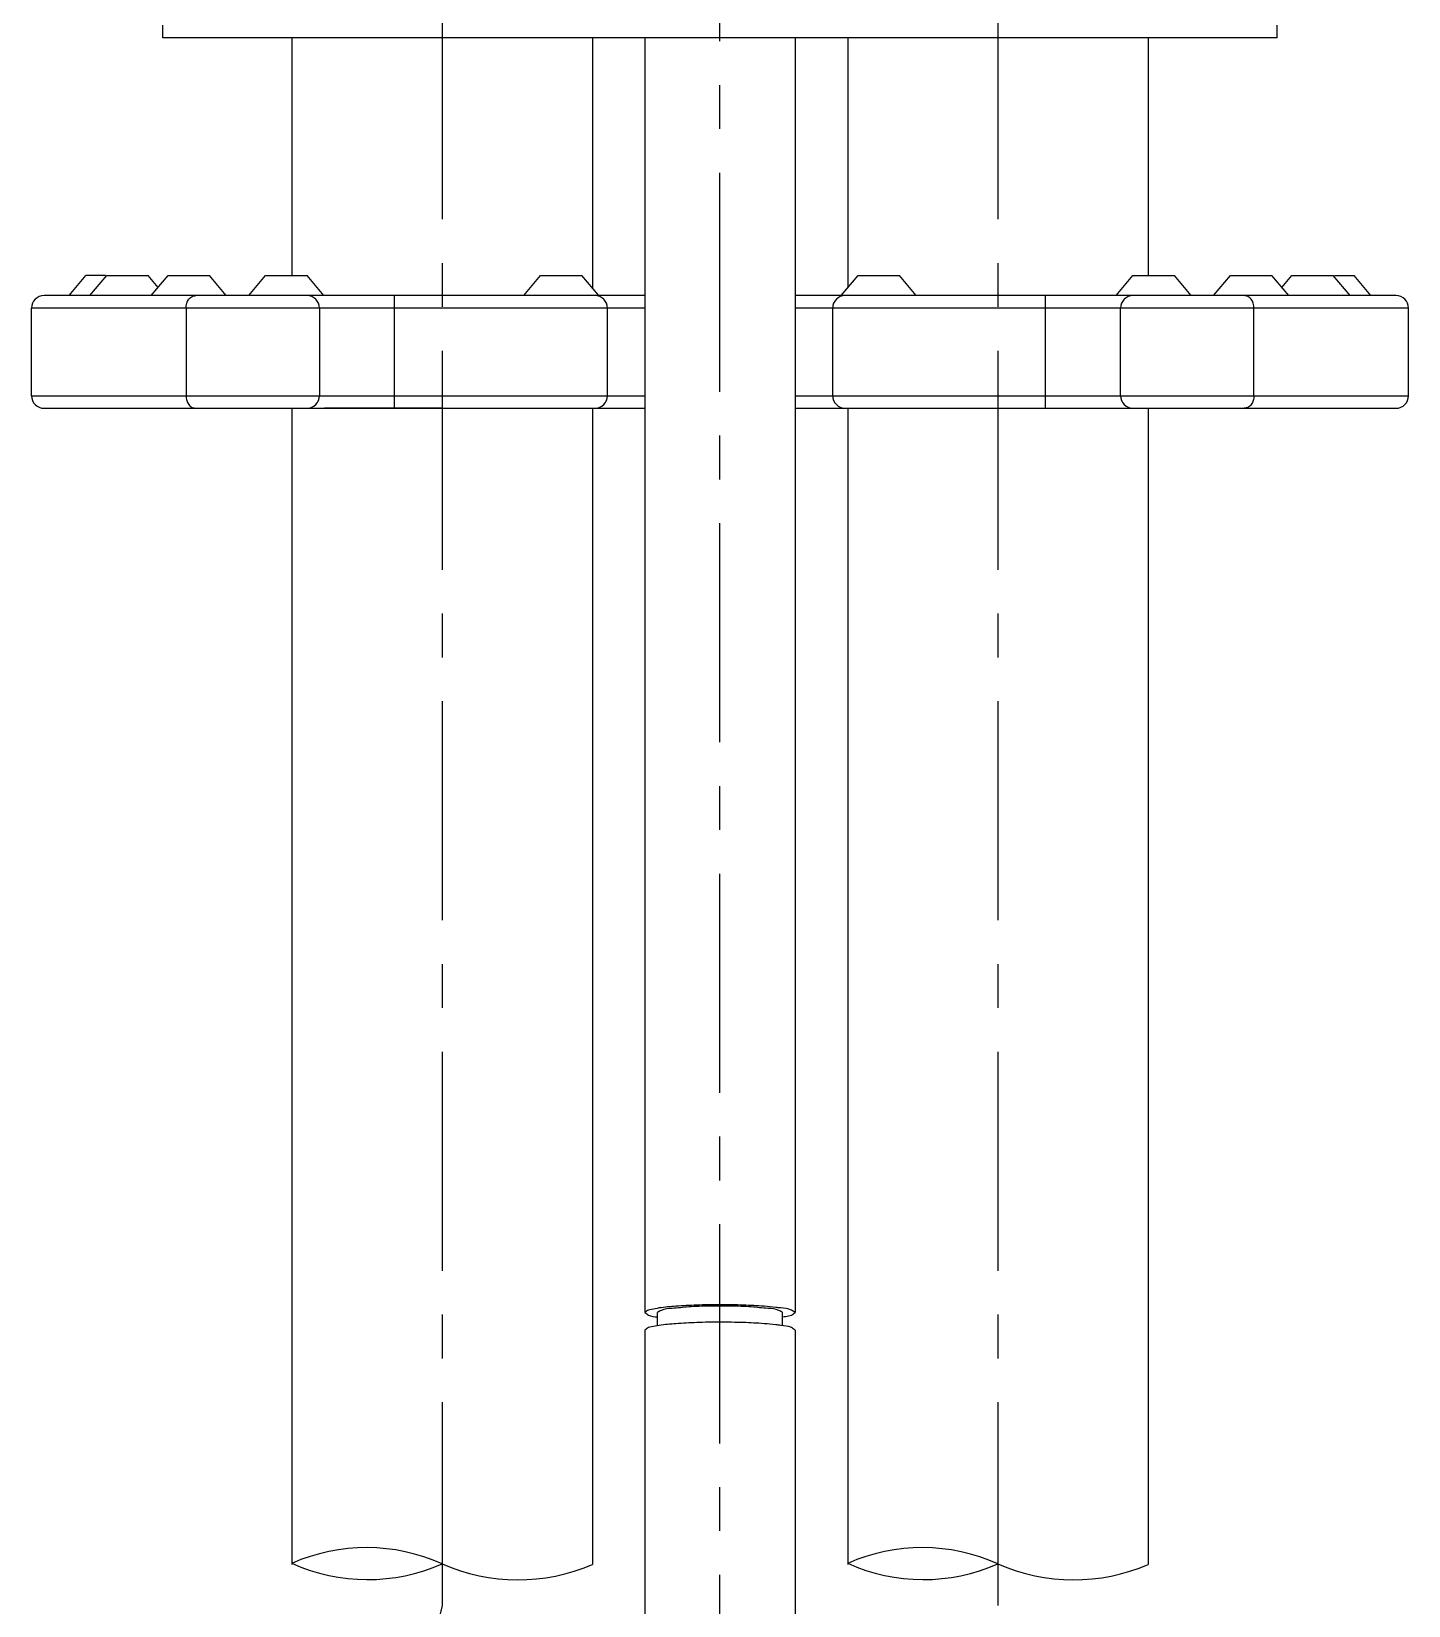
# Model space of a CAD drawing. Extents: x 8180 to 8774, y -5808 to -5388.
# Drawn here: x 8552 to 8607, y -5662.4 to -5599.5 of the extents above; entities that cross this region are included whole.
import ezdxf

# ---------------------------------------------------------------- set-up
doc = ezdxf.new("R2010")
doc.units = 0
doc.header["$LTSCALE"] = 7
doc.header["$MEASUREMENT"] = 0
doc.linetypes.add('CENTER', pattern=[2, 1.25, -0.25, 0.25, -0.25])
doc.layers.get('0').update_dxf_attribs({"color": 2, "linetype": 'CONTINUOUS'})
for name, color, linetype in [('CL', 1, 'CENTER'), ('D', 2, 'CONTINUOUS'), ('DWG', 7, 'CONTINUOUS')]:
    doc.layers.add(name, color=color, linetype=linetype)

msp = doc.modelspace()

# ---------------------------------------------------------------- linework, layer by layer
at = {"color": 7, "linetype": 'Continuous'}
for p, q in [((8557.228, -5599.743), (8557.228, -5599.243)), ((8601.728, -5599.743), (8557.228, -5599.743)), ((8601.728, -5599.743), (8601.728, -5599.243))]:
    msp.add_line(p, q, dxfattribs=at)
at = {"layer": 'CL'}
for p, q in [((8579.478, -5739.885), (8579.478, -5475.872)), ((8568.379, -5584.243), (8568.379, -5662.362)), ((8590.579, -5584.243), (8590.579, -5662.362))]:
    msp.add_line(p, q, dxfattribs=at)
msp.add_spline([(8568.379, -5662.362), (8565.079, -5668.735), (8557.925, -5670.541), (8556.48, -5677.123)], degree=3, dxfattribs=at)
at = {"layer": 'D'}
for centre, radius, start, end in [((8565.356, -5667.415), 7.365, 65.75459, 113.82753), ((8587.554, -5667.415), 7.365, 65.75459, 113.82753), ((8565.405, -5653.962), 7.365, 245.75459, 293.82753), ((8571.406, -5653.855), 7.483, 246.15632, 293.4258), ((8587.603, -5653.962), 7.365, 245.75459, 293.82753), ((8593.604, -5653.855), 7.483, 246.15632, 293.4258)]:
    msp.add_arc(centre, radius, start, end, dxfattribs=at)
at = {"layer": 'DWG'}
for p, q in [((8562.381, -5599.743), (8562.381, -5609.243)), ((8574.381, -5599.743), (8574.381, -5609.737)), ((8576.479, -5599.743), (8576.479, -5650.663)), ((8582.479, -5599.743), (8582.479, -5650.663)), ((8584.579, -5599.743), (8584.579, -5609.734)), ((8596.579, -5599.743), (8596.579, -5609.243)), ((8553.479, -5610.043), (8554.15, -5609.243)), ((8554.93, -5609.243), (8554.15, -5609.243)), ((8554.313, -5610.043), (8554.985, -5609.243)), ((8554.985, -5609.243), (8556.642, -5609.243)), ((8557.037, -5609.713), (8556.642, -5609.243)), ((8556.761, -5610.043), (8557.432, -5609.243)), ((8557.432, -5609.243), (8559.089, -5609.243)), ((8559.761, -5610.043), (8559.09, -5609.243)), ((8560.654, -5610.043), (8561.326, -5609.243)), ((8561.326, -5609.243), (8562.983, -5609.243)), ((8563.654, -5610.043), (8562.983, -5609.243)), ((8571.637, -5610.043), (8572.309, -5609.243)), ((8572.309, -5609.243), (8573.966, -5609.243)), ((8574.637, -5610.043), (8573.966, -5609.243)), ((8584.32, -5610.043), (8584.991, -5609.243)), ((8584.991, -5609.243), (8586.648, -5609.243)), ((8587.32, -5610.043), (8586.648, -5609.243)), ((8595.303, -5610.043), (8595.974, -5609.243)), ((8595.974, -5609.243), (8597.631, -5609.243)), ((8598.303, -5610.043), (8597.631, -5609.243)), ((8599.196, -5610.043), (8599.867, -5609.243)), ((8599.868, -5609.243), (8601.525, -5609.243)), ((8602.196, -5610.043), (8601.525, -5609.243)), ((8601.92, -5609.713), (8602.315, -5609.243)), ((8602.315, -5609.243), (8603.972, -5609.243)), ((8604.644, -5610.043), (8603.972, -5609.243)), ((8604.027, -5609.243), (8604.807, -5609.243)), ((8605.479, -5610.043), (8604.807, -5609.243)), ((8576.479, -5610.043), (8552.48, -5610.043)), ((8566.479, -5614.543), (8566.479, -5610.043)), ((8606.477, -5610.043), (8582.479, -5610.043)), ((8592.479, -5614.543), (8592.479, -5610.043)), ((8576.479, -5610.543), (8551.979, -5610.543)), ((8551.979, -5614.043), (8551.979, -5610.543)), ((8558.152, -5610.543), (8558.152, -5614.043)), ((8563.479, -5610.543), (8563.479, -5614.043)), ((8574.979, -5614.043), (8574.979, -5610.543)), ((8606.979, -5610.543), (8582.479, -5610.543)), ((8583.979, -5614.043), (8583.979, -5610.543)), ((8595.479, -5614.043), (8595.479, -5610.543)), ((8600.805, -5614.043), (8600.805, -5610.543)), ((8606.979, -5614.043), (8606.979, -5610.543)), ((8551.979, -5614.043), (8576.479, -5614.043)), ((8582.479, -5614.043), (8606.979, -5614.043)), ((8552.48, -5614.543), (8576.479, -5614.543)), ((8562.381, -5614.543), (8562.381, -5660.721)), ((8568.379, -5614.543), (8563.682, -5614.543)), ((8568.379, -5614.543), (8573.075, -5614.543)), ((8574.381, -5614.543), (8574.381, -5660.721)), ((8582.479, -5614.543), (8606.477, -5614.543)), ((8584.579, -5614.543), (8584.579, -5660.721)), ((8596.579, -5614.543), (8596.579, -5660.721)), ((8576.979, -5651.187), (8576.979, -5650.663)), ((8581.979, -5651.187), (8581.979, -5650.663)), ((8576.479, -5651.359), (8576.479, -5665.283)), ((8582.479, -5651.359), (8582.479, -5665.283))]:
    msp.add_line(p, q, dxfattribs=at)
for centre, start, end in [((8552.479, -5610.543), 90, 180), ((8562.979, -5610.543), 0, 90), ((8574.479, -5610.543), 0, 90), ((8584.479, -5610.543), 90, 180), ((8595.979, -5610.543), 90, 180), ((8606.479, -5610.543), 0, 90), ((8552.479, -5614.043), 180, 270), ((8562.979, -5614.043), 270, 0), ((8574.479, -5614.043), 270, 0), ((8584.479, -5614.043), 180, 270), ((8595.979, -5614.043), 180, 270), ((8606.479, -5614.043), 270, 0)]:
    msp.add_arc(centre, 0.5, start, end, dxfattribs=at)
for points in [[(8558.152, -5610.543), (8558.182, -5610.351), (8558.266, -5610.189), (8558.391, -5610.081), (8558.54, -5610.043)], [(8600.805, -5610.543), (8600.776, -5610.351), (8600.692, -5610.189), (8600.566, -5610.081), (8600.417, -5610.043)], [(8558.152, -5614.043), (8558.182, -5614.234), (8558.266, -5614.396), (8558.391, -5614.505), (8558.54, -5614.543)], [(8600.805, -5614.043), (8600.776, -5614.234), (8600.692, -5614.396), (8600.566, -5614.505), (8600.417, -5614.543)], [(8576.739, -5650.539), (8576.625, -5650.566), (8576.479, -5650.663)], [(8576.479, -5650.663), (8576.625, -5650.76), (8576.979, -5650.836)], [(8581.708, -5650.453), (8581.242, -5650.41), (8580.406, -5650.365), (8579.479, -5650.35), (8578.551, -5650.365), (8577.715, -5650.41), (8577.051, -5650.479), (8576.739, -5650.539)], [(8581.979, -5650.663), (8581.828, -5650.574), (8581.394, -5650.495), (8580.729, -5650.437), (8579.913, -5650.406), (8579.044, -5650.406), (8578.229, -5650.437), (8577.563, -5650.495), (8577.129, -5650.574), (8576.979, -5650.663)], [(8582.479, -5650.663), (8582.332, -5650.566), (8581.906, -5650.479), (8581.708, -5650.453)], [(8582.218, -5650.788), (8582.332, -5650.76), (8582.479, -5650.663)], [(8576.739, -5651.235), (8576.625, -5651.263), (8576.479, -5651.359)], [(8581.708, -5651.149), (8581.242, -5651.106), (8580.406, -5651.061), (8579.479, -5651.046), (8578.551, -5651.061), (8577.715, -5651.106), (8577.051, -5651.175), (8576.739, -5651.235)], [(8582.479, -5651.359), (8582.332, -5651.263), (8581.906, -5651.175), (8581.708, -5651.149)], [(8581.979, -5650.836), (8582.218, -5650.788)]]:
    msp.add_spline(points, degree=3, dxfattribs=at)

doc.saveas('drawing.dxf')
